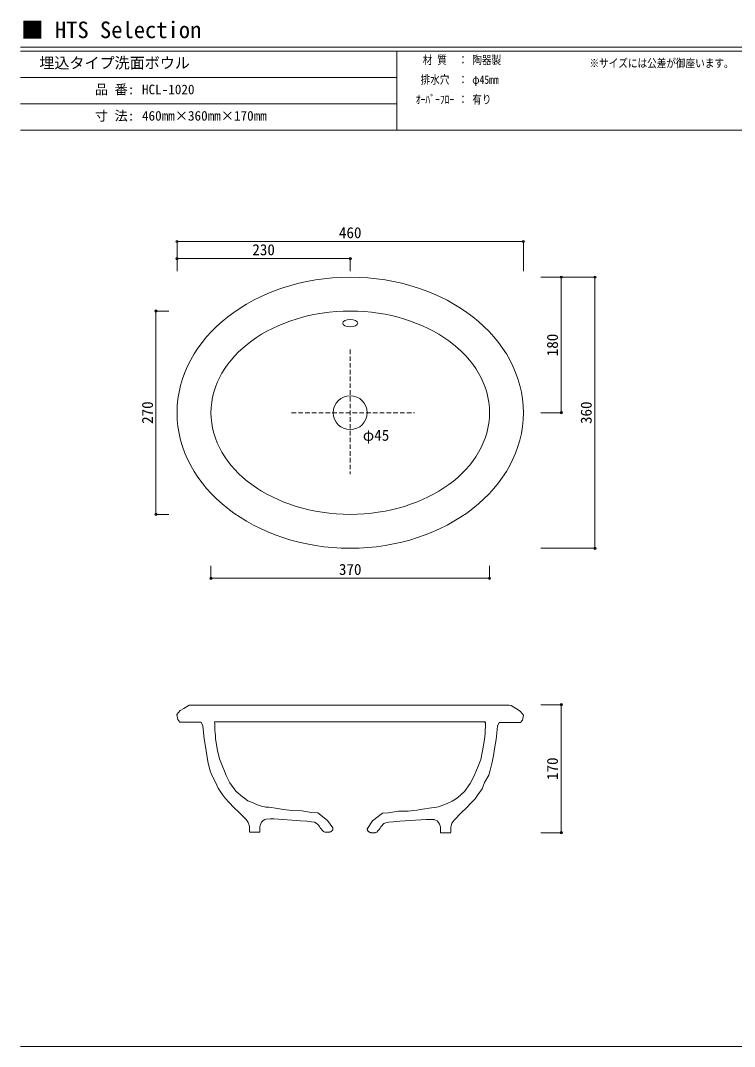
# Model space of a CAD drawing. Units: millimetres, scale not verified. Extents: x -1002 to 1002, y -687 to 676.
# Drawn here: x -1002 to -54, y -687 to 676 of the extents above; entities that cross this region are included whole.
import ezdxf
from ezdxf.enums import TextEntityAlignment as Align

# ---------------------------------------------------------------- set-up
doc = ezdxf.new("R2010")
doc.units = ezdxf.units.MM
doc.header["$LTSCALE"] = 5
doc.header["$PDMODE"] = 32
doc.header["$PDSIZE"] = 3
doc.linetypes.add('DASHED1', pattern=[1.8, 1.2, -0.6])
doc.layers.add('F-0', color=7, linetype='Continuous', lineweight=15)
doc.styles.add('ＭＳ ゴシック', font='')
doc.styles.get('ＭＳ ゴシック').set_extended_font_data('MS Gothic')

msp = doc.modelspace()

# ---------------------------------------------------------------- linework, layer by layer
at = {"layer": 'F-0'}
for p, q in [((1002.034, 640.036), (-1002.086, 640.036)), ((1002.034, 635.036), (-1002.086, 635.036)), ((-502.086, 635.036), (-502.086, 530.036)), ((-502.086, 600.036), (-1002.086, 600.036)), ((-502.086, 565.036), (-1002.086, 565.036)), ((1002.034, 530.036), (-1002.086, 530.036)), ((-785.204, -238.112), (-777.951, -233.546)), ((-777.951, -233.546), (-352.972, -233.546)), ((-350.634, -234.248), (-352.972, -233.546)), ((-744.294, -256.096), (-384.291, -256.096)), ((-1002.086, -687.064), (1002.034, -687.064))]:
    msp.add_line(p, q, dxfattribs=at)
at = {"layer": 'F-0', "color": 4, "lineweight": 9}
for p, q in [((-794.153, 382.078), (-334.153, 382.078)), ((-794.153, 382.078), (-794.153, 342.474)), ((-334.153, 382.078), (-334.153, 342.474)), ((-794.153, 359.447), (-564.153, 359.447)), ((-794.153, 359.447), (-794.153, 342.474)), ((-564.153, 359.447), (-564.153, 342.474)), ((-283.939, 334.686), (-311.096, 334.686)), ((-239.092, 334.686), (-311.096, 334.686)), ((-283.939, 334.686), (-283.939, 154.686)), ((-239.092, 334.686), (-239.092, -25.314)), ((-822.264, 289.681), (-822.264, 19.692)), ((-822.264, 289.681), (-804.977, 289.681)), ((-283.939, 154.686), (-311.096, 154.686)), ((-822.264, 19.692), (-804.977, 19.692)), ((-239.092, -25.314), (-311.096, -25.314)), ((-749.153, -65.146), (-749.153, -48.851)), ((-379.153, -65.146), (-379.153, -48.851)), ((-749.153, -65.146), (-379.153, -65.146)), ((-283.939, -233.142), (-311.096, -233.142)), ((-283.939, -233.142), (-283.939, -403.142)), ((-283.939, -403.142), (-311.096, -403.142))]:
    msp.add_line(p, q, dxfattribs=at)
at = {"layer": 'F-0', "color": 4, "linetype": 'DASHED1', "lineweight": 9}
for p, q in [((-564.153, 238.559), (-564.153, 73.198)), ((-641.96, 154.686), (-478.829, 154.686))]:
    msp.add_line(p, q, dxfattribs=at)
at = {"layer": 'F-0'}
for points in [[(-698.164, -402.176), (-698.164, -394.836), (-698.32, -393.639), (-698.736, -391.817), (-699.517, -389.683), (-700.923, -387.548), (-702.38, -385.622), (-712.162, -375.746), (-718.509, -370.046), (-725.375, -362.533), (-730.427, -357.352), (-734.054, -352.171), (-739.719, -344.155), (-742.942, -335.828), (-748.314, -325.89), (-750.463, -319.443), (-753.149, -308.699), (-754.76, -300.104), (-756.372, -288.554), (-758.252, -278.616), (-759.864, -261.103), (-762.372, -256.108), (-775.534, -256.108), (-790.576, -256.108), (-793.262, -252.885), (-794.336, -246.17), (-790.038, -240.798), (-785.204, -238.112)], [(-430.421, -402.878), (-430.421, -395.538), (-430.265, -394.341), (-429.849, -392.519), (-429.068, -390.384), (-427.662, -388.25), (-426.205, -386.324), (-416.423, -376.448), (-410.075, -370.748), (-403.21, -363.235), (-398.158, -358.054), (-394.531, -352.872), (-388.866, -344.856), (-385.643, -336.53), (-380.271, -326.591), (-378.122, -320.145), (-375.436, -309.401), (-373.824, -300.806), (-372.213, -289.256), (-370.333, -279.318), (-368.721, -261.805), (-366.212, -256.81), (-353.051, -256.81), (-338.009, -256.81), (-335.323, -253.587), (-334.249, -246.872), (-338.546, -241.5), (-343.381, -238.814), (-350.634, -234.248)], [(-742.602, -256.096), (-744.294, -256.096), (-744.144, -258.46), (-743.919, -260.559), (-743.845, -266.93), (-743.62, -270.603), (-743.245, -274.501), (-742.945, -278.624), (-740.259, -293.839), (-738.021, -305.031), (-734.215, -313.984), (-731.306, -321.594), (-729.156, -327.09), (-723.919, -337.039), (-716.085, -347.783), (-707.131, -355.617), (-704.206, -357.84), (-699.996, -360.754), (-694.059, -363.129), (-688.662, -365.612), (-681.861, -367.987), (-676.14, -369.174), (-672.362, -369.39), (-660.543, -371.001), (-653.023, -372.344), (-641.473, -373.687), (-628.58, -373.956), (-615.418, -376.105), (-607.092, -376.642), (-594.199, -386.849), (-587.484, -396.787)], [(-385.983, -256.798), (-384.291, -256.798), (-384.44, -259.161), (-384.665, -261.26), (-384.74, -267.632), (-384.965, -271.305), (-385.34, -275.203), (-385.64, -279.326), (-388.326, -294.541), (-390.564, -305.732), (-394.369, -314.686), (-397.279, -322.296), (-399.429, -327.792), (-404.666, -337.741), (-412.5, -348.485), (-421.453, -356.319), (-424.379, -358.541), (-428.589, -361.456), (-434.526, -363.831), (-439.923, -366.313), (-446.724, -368.688), (-452.445, -369.876), (-456.223, -370.091), (-468.041, -371.703), (-475.562, -373.046), (-487.112, -374.389), (-500.005, -374.658), (-513.166, -376.806), (-521.493, -377.344), (-534.386, -387.551), (-541.101, -397.489)], [(-609.231, -390.399), (-611.745, -389.246), (-615.702, -388.517), (-621.636, -387.892), (-630.434, -387.267), (-665.364, -384.821), (-670.361, -384.769), (-676.035, -384.937), (-677.78, -385.723), (-679.669, -386.802), (-681.828, -389.051), (-682.997, -391.21), (-683.807, -393.369), (-684.257, -395.528), (-684.257, -397.237), (-684.257, -402.441), (-698.164, -402.441)], [(-601.135, -400.165), (-602.761, -398.032), (-603.991, -396.477), (-605.147, -394.742), (-606.702, -392.826), (-607.678, -391.669), (-608.799, -390.838), (-609.248, -390.343)], [(-527.45, -400.866), (-525.823, -398.734), (-524.594, -397.179), (-523.437, -395.444), (-521.883, -393.528), (-520.907, -392.371), (-519.786, -391.54), (-519.337, -391.044)], [(-519.354, -391.101), (-516.84, -389.947), (-512.883, -389.219), (-506.949, -388.594), (-498.151, -387.969), (-463.221, -385.522), (-458.224, -385.47), (-452.55, -385.639), (-450.805, -386.425), (-448.916, -387.504), (-446.757, -389.753), (-445.588, -391.912), (-444.778, -394.071), (-444.328, -396.23), (-444.328, -397.939), (-444.328, -403.143), (-430.421, -403.143)], [(-587.252, -396.284), (-587.2, -396.479), (-587.166, -396.722), (-587.147, -396.946), (-587.123, -397.094), (-587.114, -397.299), (-587.109, -397.58), (-587.104, -397.823), (-587.109, -397.976), (-587.157, -398.243), (-587.181, -398.505), (-587.219, -398.643), (-587.305, -398.915), (-587.381, -399.153), (-587.495, -399.43), (-587.695, -399.806), (-587.881, -400.054), (-588.053, -400.278), (-588.277, -400.545), (-588.525, -400.784), (-588.963, -401.136), (-589.087, -401.256), (-589.45, -401.484), (-589.822, -401.675), (-590.131, -401.837), (-590.379, -401.932), (-590.656, -402.034), (-590.949, -402.12), (-591.2, -402.193), (-591.393, -402.242), (-591.665, -402.308), (-591.979, -402.369), (-592.174, -402.407), (-592.973, -402.406), (-593.562, -402.427), (-596.918, -402.427), (-597.443, -402.322), (-597.99, -402.203), (-599.616, -401.502), (-601.135, -400.165)], [(-541.333, -396.985), (-541.385, -397.181), (-541.419, -397.424), (-541.438, -397.648), (-541.461, -397.796), (-541.471, -398.001), (-541.476, -398.282), (-541.48, -398.525), (-541.476, -398.678), (-541.428, -398.945), (-541.404, -399.207), (-541.366, -399.345), (-541.28, -399.617), (-541.204, -399.855), (-541.09, -400.132), (-540.889, -400.508), (-540.703, -400.756), (-540.532, -400.98), (-540.308, -401.247), (-540.06, -401.485), (-539.621, -401.838), (-539.497, -401.957), (-539.135, -402.186), (-538.763, -402.377), (-538.454, -402.539), (-538.206, -402.634), (-537.929, -402.735), (-537.636, -402.822), (-537.385, -402.895), (-537.192, -402.944), (-536.92, -403.01), (-536.606, -403.071), (-536.411, -403.108), (-535.612, -403.108), (-535.023, -403.129), (-531.667, -403.129), (-531.142, -403.024), (-530.595, -402.905), (-528.969, -402.204), (-527.45, -400.866)]]:
    msp.add_lwpolyline(points, dxfattribs=at)
msp.add_circle((-564.153, 154.686), 22.5, dxfattribs=at)
for centre, major_axis, ratio in [((-564.153, 154.686), (230, 0), 0.7826), ((-564.153, 154.686), (185, 0), 0.7297), ((-564.153, 273.595), (10, 0), 0.5)]:
    msp.add_ellipse(centre, major_axis=major_axis, ratio=ratio, dxfattribs=at)
at = {"layer": 'F-0', "color": 6}
for p in [(-794.153, 382.078), (-334.153, 382.078), (-794.153, 359.447), (-564.153, 359.447), (-283.939, 334.686), (-239.092, 334.686), (-822.264, 289.681), (-283.939, 154.686), (-822.264, 19.692), (-239.092, -25.314), (-749.153, -65.146), (-379.153, -65.146), (-283.939, -233.142), (-283.939, -403.142)]:
    msp.add_point(p, dxfattribs=at)

# ---------------------------------------------------------------- texts
at = {"layer": 'F-0', "style": 'ＭＳ ゴシック'}
for s, height, p in [('■ HTS Selection', 21.99, (-1001.367, 645.583)), ('埋込タイプ洗面ボウル', 14.66, (-977.086, 607.536)), ('品 番:', 12.83, (-903.336, 573.786)), ('HCL-1020', 12.83, (-840.774, 573.786)), ('寸 法:', 12.83, (-903.336, 538.786)), ('460mm×360mm×170mm', 12.83, (-840.774, 538.786)), ('460', 14.66, (-579.153, 382.078)), ('230', 14.66, (-694.153, 359.447)), ('φ45', 14.66, (-547.455, 113.037)), ('370', 14.66, (-579.153, -65.146))]:
    msp.add_text(s, height=height, dxfattribs=at).set_placement(p, align=Align.BOTTOM_LEFT)
at = {"layer": 'F-0', "style": 'ＭＳ ゴシック', "width": 0.85}
for s, p in [('材 質', (-467.711, 614.411)), ('：', (-420.836, 614.411)), ('陶器製', (-402.086, 614.411)), ('※サイズには公差が御座います。', (-246.359, 610.036)), ('排水穴', (-470.836, 588.161)), ('：', (-420.836, 588.161)), ('φ45mm', (-402.086, 588.161)), ('ｵｰﾊﾞｰﾌﾛｰ', (-477.086, 561.911)), ('：', (-420.836, 561.911)), ('有り', (-402.086, 561.911))]:
    msp.add_text(s, height=11, dxfattribs=at).set_placement(p, align=Align.BOTTOM_LEFT)
at = {"layer": 'F-0', "style": 'ＭＳ ゴシック'}
for s, p in [('180', (-283.939, 229.686)), ('270', (-821.793, 139.84)), ('360', (-239.092, 139.686)), ('170', (-283.939, -333.142))]:
    msp.add_text(s, height=14.66, rotation=90, dxfattribs=at).set_placement(p, align=Align.BOTTOM_LEFT)

doc.saveas('drawing.dxf')
